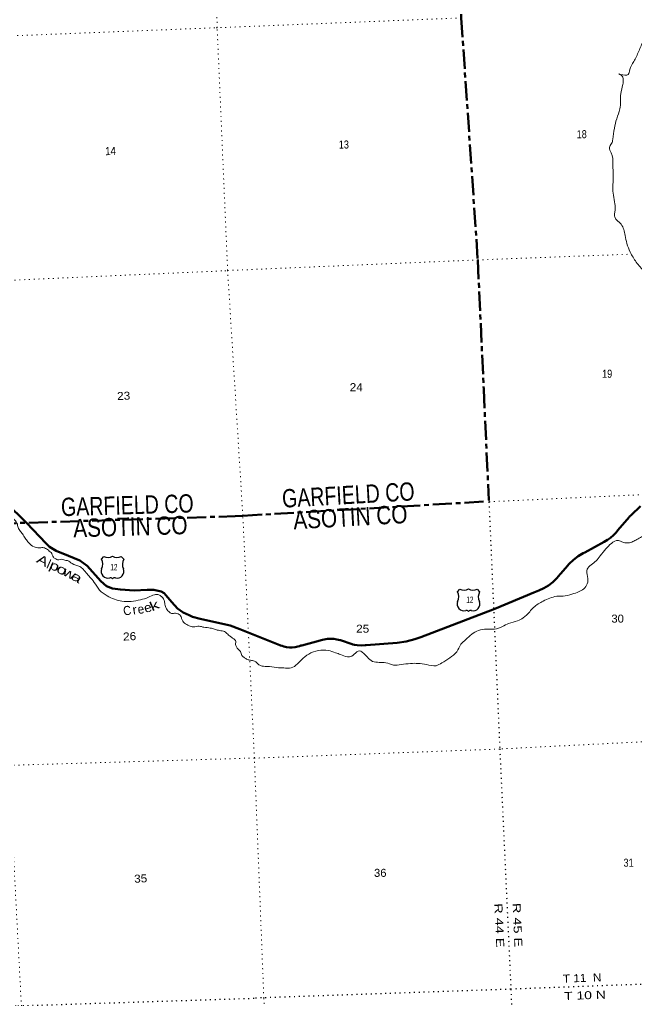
# Model space of a CAD drawing. Header units: feet. Extents: x 757852 to 1040949, y -536576 to -344549.
# Drawn here: x 943844 to 957334, y -389807 to -368366 of the extents above; entities that cross this region are included whole.
import ezdxf
from ezdxf.enums import TextEntityAlignment as Align

# ---------------------------------------------------------------- set-up
doc = ezdxf.new("R2010")
doc.units = ezdxf.units.FT
doc.header["$LTSCALE"] = 70
doc.linetypes.add('DOTTED', pattern=[1.5, 0.3, -1.2])
doc.linetypes.add('LONG_DASH_SHORT_DASH', pattern=[9.9, 6, -1.2, 1.5, -1.2])
for name, color, linetype, lineweight in [('11', 7, 'LONG_DASH_SHORT_DASH', 60), ('16', 7, 'Continuous', 25), ('20', 7, 'Continuous', 70), ('39', 7, 'Continuous', 13), ('6', 7, 'DOTTED', 25), ('7', 7, 'DOTTED', 13)]:
    doc.layers.add(name, color=color, linetype=linetype, lineweight=lineweight)
doc.layers.add('12', color=7, linetype='Continuous')
doc.layers.add('41', color=7, linetype='Continuous')

msp = doc.modelspace()

# ---------------------------------------------------------------- linework, layer by layer
at = {"layer": '11'}
msp.add_line((953994.43, -376441.93), (954106.65, -378872.82), dxfattribs=at)
for points in [[(953217.67, -360205.56), (953230.87, -360696.82), (953310.25, -363066.48), (953503.32, -368329.43), (953864.12, -373619.39), (953994.29, -376438.98)], [(948555.73, -379221.31), (948728.63, -379212.84), (954063.77, -378900.23)], [(917151.86, -385455.14), (922284.27, -385271.38), (922005.04, -379966.05), (927199.66, -379765.43), (932541.61, -379679.8), (943351.62, -379386.9), (948555.73, -379221.31)]]:
    msp.add_lwpolyline(points, dxfattribs=at)
at = {"layer": '16'}
for p, q in [((945633.84, -380159.44), (945685.15, -380100.68)), ((945876.91, -380094.71), (945876.63, -380094.91)), ((946069, -380100.59), (946120.39, -380159.44)), ((953419.38, -380873.48), (953470.69, -380814.72)), ((953662.45, -380808.75), (953662.17, -380808.95)), ((953854.54, -380814.63), (953905.93, -380873.48))]:
    msp.add_line(p, q, dxfattribs=at)
for centre, radius, start, end in [((945776.23, -379943.02), 182.07, 239.97227, 303.45418), ((945978.01, -379943.52), 181.52, 236.33975, 300.08743), ((945978, -379943.02), 182.07, 236.54582, 236.59441), ((945440.86, -380270.07), 222.05, 332.97043, 29.75871), ((946313.36, -380270.07), 222.05, 150.24129, 207.02957), ((945780.05, -380424.97), 151.42, 159.09177, 283.81923), ((945974.17, -380424.97), 151.42, 256.18077, 20.90823), ((953226.4, -380984.11), 222.05, 332.97043, 29.75871), ((953561.77, -380657.06), 182.07, 239.97227, 303.45418), ((953763.55, -380657.56), 181.52, 236.33975, 300.08743), ((953763.54, -380657.06), 182.07, 236.54582, 236.59441), ((954098.9, -380984.11), 222.05, 150.24129, 207.02957), ((953565.59, -381139.01), 151.42, 159.09177, 283.81923), ((953759.71, -381139.01), 151.42, 256.18077, 20.90823)]:
    msp.add_arc(centre, radius, start, end, dxfattribs=at)
for centre, major_axis, start_param, end_param in [((945835.39, -380623.79), (-19.56, 51.67), 4.95877769, 6.28318531), ((945918.84, -380623.79), (19.56, 51.67), 0, 1.32637542), ((953620.93, -381337.83), (-19.56, 51.67), 4.95877769, 6.28318531), ((953704.38, -381337.83), (19.56, 51.67), 0, 1.32637542)]:
    msp.add_ellipse(centre, major_axis=major_axis, ratio=0.929097, start_param=start_param, end_param=end_param, dxfattribs=at)
at = {"layer": '20'}
for points in [[(943995.08, -379366.43), (942194.15, -377606.99)], [(948657.75, -381691.98), (949533.87, -382040.6), (949548.43, -382046.4), (949583.87, -382058.08), (949620.62, -382070.2), (949682.09, -382083.55), (949744.62, -382090.4), (949807.52, -382090.68), (949870.11, -382084.38), (949931.69, -382071.57), (949968.26, -382059.87), (949993.26, -382051.77), (950018.26, -382047.22), (950415.73, -381942.65), (950440.73, -381934.06), (950465.73, -381927.29), (950508.13, -381915.81), (950577.06, -381904.7), (950646.78, -381900.87), (950716.51, -381904.34), (950785.5, -381915.08), (950852.99, -381932.97), (950861.06, -381935.63), (951115.89, -382020.8), (951129.28, -382025.28), (951165.89, -382031.22), (951228.22, -382041.34), (951316.56, -382046.31), (951404.94, -382042.03), (951420.74, -382040.28), (952105.13, -381987.02), (952298.25, -381959.88), (952487.47, -381912.7), (952622.88, -381865.53), (954236.16, -381250.3), (955087.7, -380889.29), (955200.49, -380848.97), (955308.44, -380797.08), (955410.38, -380734.2), (955505.19, -380661), (955591.83, -380578.3), (955669.35, -380486.99), (955672.63, -380482.66), (955784.18, -380361.26), (955866.85, -380264.31), (955959.2, -380176.54), (956060.22, -380098.9), (956168.8, -380032.25), (956205.7, -380012.99), (956632.13, -379779.19), (956703.62, -379739.86), (956770.62, -379693.28), (956832.37, -379639.94), (956888.21, -379580.45), (956931.33, -379524.44), (957173.43, -379245.31), (957186.3, -379230.46), (957220.11, -379198.57), (957424.02, -379006.17)], [(948657.75, -381691.98), (948446.77, -381614.86), (947794.9, -381463.22), (947626.25, -381421.5), (947554.52, -381388.08), (947423.35, -381326.8), (947297.13, -381237.15), (947175.31, -381105.07), (947042.58, -380951.28), (947004.55, -380904.47), (946940.71, -380866.72), (946782.34, -380830.64), (946635.33, -380828.33), (946350.37, -380849.5), (946047.49, -380827.7), (945877, -380802.5), (945746.89, -380752.31), (945617.96, -380644.66), (945323.29, -380310.06), (945159.73, -380191.68), (944916.18, -380086.48), (944641.44, -379977.51), (944495.97, -379888.49), (944422.14, -379821.19), (943995.08, -379366.43)]]:
    msp.add_lwpolyline(points, dxfattribs=at)
at = {"layer": '39'}
for points in [[(953578.95, -361266.92), (953759.42, -361405.15), (953918.92, -361509.74), (954110.89, -361625.57), (954314.91, -361741.11), (954559.89, -361885.78), (954790.9, -362034.82), (955001.21, -362160.25), (955205.16, -362352.18), (955463.11, -362532.72), (955701.86, -362669.5), (955937.3, -362834.51), (956090.67, -362935.23), (956259.54, -363091.85), (956449.37, -363282.12), (956618.84, -363462.85), (956793.23, -363599.23), (956942.05, -363758.36), (957150.07, -363952.21), (957318.25, -364161.12), (957484.85, -364307.74), (957574.88, -364448.24), (957719.38, -364595.41), (957808.31, -364772.12), (957917.12, -365018.7), (958033.66, -365253.02), (958154.42, -365495.28), (958208.84, -365658.78), (958239.78, -365927.41), (958259.5, -366150.07), (958301.3, -366450.59), (958226.74, -366762.06), (958160.56, -367006.98), (958083.86, -367234.06), (958040.77, -367438.19), (957979.8, -367650.8), (957910.02, -367833.48), (957804.4, -368109.54), (957697.31, -368327.33), (957578.95, -368655.97), (957490.68, -368823.03), (957386.05, -369058.85), (957277.1, -369282.71), (957187.08, -369459.87), (957153.6, -369567.25), (957083.62, -369583.07), (956952.17, -369554.19), (956999.06, -369579.15), (957045.82, -369678.51), (957036.41, -369783.28), (956991.26, -369985.45), (956973.53, -370317.62), (956902.61, -370534.5), (956853.59, -370742.8), (956815.39, -370980.99), (956791.66, -371076.07), (956743.5, -371159.7), (956784.69, -371277.29), (956819.19, -371527.73), (956828.33, -371808.96), (956817.75, -372026.35), (956830.27, -372202.96), (956861.33, -372397.19), (956872.47, -372519.55), (956858.59, -372606.35), (956862.48, -372680.64), (956999.24, -372840.07), (957087.9, -373085.14), (957126.55, -373261.09), (957199.66, -373448.25), (957331.92, -373668.11), (957504.02, -373872.9), (957603.79, -374001.09), (957689.5, -374129.63), (957791.69, -374273.84), (957894.97, -374381.83), (958029.27, -374523.24), (958190.56, -374698.14), (958346.32, -374893.29), (958442.13, -375023.58), (958556.86, -375107.17), (958720.64, -375221.7), (958851.52, -375387.31), (959006.55, -375473.91), (959095.46, -375570.2), (959170.1, -375658.81), (959256.16, -375801.41), (959316.61, -375964.76), (959384.71, -376192.25), (959375.43, -376381.46), (959245.87, -376585.74), (959126.49, -376715.37), (958979.33, -376859.78), (958842.95, -376953.65), (958696.83, -377059.83), (958594.19, -377215.18), (958510.9, -377261.49)], [(948677.5, -382179.24), (948646.63, -382152.37), (948604.66, -382107.73), (948572.27, -382050.64), (948568.39, -382002.5), (948574.88, -381962), (948546.97, -381916.81), (948489.08, -381876.81), (948435.21, -381836.66), (948395.63, -381801.98), (948327.07, -381746.3), (948217.47, -381722.41), (948164.68, -381710.38), (948107.64, -381692.48), (948014.12, -381667.96), (947947.34, -381658.49), (947876.62, -381651.19), (947771.04, -381627.14), (947642.82, -381642.2), (947555.25, -381615.43), (947448.43, -381559.23), (947388.2, -381458.96), (947355.19, -381385.8), (947309.82, -381357.38), (947252.86, -381341.5), (947168.61, -381348.81), (947106.7, -381308.97), (947044.94, -381220.83), (947017.02, -381123.32), (946999.85, -381043.5), (946947.06, -380979.16), (946887.15, -380939.24), (946794.64, -380940.83), (946663.87, -380994.23), (946488.9, -381049.35), (946083.6, -381081.25), (945759.05, -380963.12), (945593.17, -380836.78), (945475.98, -380668.31), (945377.66, -380551.85), (945321.03, -380485.78), (945236.08, -380381.96), (945160.58, -380325.33), (944990.69, -380259.26), (944894.17, -380193.99), (944809.07, -380179.2), (944758.06, -380161.07), (944704.43, -380179.26), (944639.19, -380157.65), (944583.38, -380119.59), (944533.06, -380014.9), (944494.11, -379985.31), (944457.28, -379947.66), (944408.18, -379924.75), (944372.05, -379910.51), (944283.71, -379915.97), (944129.2, -379875.72), (944022.84, -379779.26), (943963.55, -379703.09), (943909.67, -379610.62), (943846.44, -379536.63), (943804.77, -379447.7), (943794.79, -379397.79), (943734.95, -379303.34), (943704.56, -379268.6), (943665.47, -379233.86), (943561.26, -379125.3), (943487.43, -379038.45), (943417.95, -378973.32), (943335.45, -378899.5), (943283.34, -378838.7), (943231.23, -378782.25), (943183.46, -378738.82), (943057.53, -378621.58), (942901.2, -378478.28), (942862.18, -378438.13), (942773.53, -378435.55), (942664.01, -378413.66), (942613.22, -378349.24), (942621.48, -378250.32), (942609.8, -378156.2), (942532.45, -378085.84), (942493.98, -378044.93), (942387.03, -377963.67), (942264.91, -377928.19), (942136.14, -377876.87), (942025.92, -377836.91), (941958.9, -377769.09), (941896.14, -377707.15), (941860.8, -377626.03), (941759.46, -377503.21), (941642.59, -377395.09), (941441.09, -377336.55), (941192.53, -377310.02), (940975.35, -377314.47), (940832.36, -377312), (940686.91, -377349.87)], [(958040, -378655.05), (957988, -378711.05), (957907.64, -378770.29), (957811.41, -378861.15), (957757.71, -379043.43), (957705.51, -379205.57), (957629.66, -379386.39), (957576.9, -379526.43), (957511.37, -379638.63), (957424.12, -379687.05), (957320.99, -379743.91), (957233.63, -379788.31), (957127.52, -379807.04), (957040.65, -379791.11), (956939.15, -379753.43), (956785.88, -379815.56), (956666.29, -379937.16), (956543.45, -380089), (956451.75, -380199.85), (956345.31, -380284.93), (956255.31, -380383.68), (956267.32, -380540.19), (956257.38, -380703.29), (956181.6, -380807.71), (956070.73, -380876.82), (955925.2, -380926.69), (955729.27, -380971.79), (955592.56, -380973.19), (955438.78, -381015.22), (955297.57, -381077.05), (955085.95, -381217.03), (954999.86, -381311.66), (954858.48, -381445.86), (954735.4, -381509.25), (954537.87, -381570.47), (954404.7, -381632.09), (954231.28, -381692.71), (954060.26, -381688.94), (953882.11, -381721.53), (953731.31, -381801.69), (953603.58, -381919.47), (953497.55, -382020.63), (953403.25, -382187.84), (953251.77, -382320.28), (953077.61, -382431.18), (952952.43, -382490.6), (952740.65, -382465.73), (952390.15, -382442.3), (952185.67, -382467.51), (952020.98, -382475.64), (951852.81, -382425.56), (951707.8, -382417.11), (951564.51, -382396.56), (951449.57, -382304.94), (951366.94, -382218.54), (951281.21, -382168.41), (951158.4, -382241.84), (951107.16, -382283.33), (951012.96, -382295.73), (950862.92, -382247.2), (950755.34, -382207.67), (950591.18, -382157.48), (950382.07, -382158.68), (950166.86, -382236.42), (950009.19, -382362.99), (949748.4, -382546.42), (949661.83, -382542.55), (949504.82, -382536.41), (949313.14, -382511.04), (949180.19, -382502.29), (949076.78, -382468.69), (948984.36, -382392.59), (948893.36, -382372.74), (948824.48, -382352.35), (948763.22, -382315.68), (948707.68, -382266.8), (948677.5, -382179.24)]]:
    msp.add_spline(points, degree=3, dxfattribs=at)
at = {"layer": '6'}
for points in [[(954106.65, -378872.85), (954108.22, -378906.9), (954345.88, -384311.21), (954588.86, -389562.57), (954692.9, -392274.93)], [(980615.32, -388674.25), (976056.75, -388786.63), (970594.7, -388962.43), (965160.01, -389177.59), (959746.74, -389369.98), (954588.86, -389562.57), (948990.82, -389758.65)], [(917361.77, -390714.41), (922533.05, -390569.86), (927507.02, -390440.23), (932864.18, -390279.55), (938393.69, -390100.08), (943808.66, -389925.07), (948990.82, -389758.65)]]:
    msp.add_lwpolyline(points, dxfattribs=at)
at = {"layer": '7'}
for p, q in [((953503.32, -368329.43), (948165.12, -368543.64)), ((948165.12, -368543.64), (948114.92, -368545.18)), ((953864.12, -373619.39), (957225.35, -373493.5))]:
    msp.add_line(p, q, dxfattribs=at)
for points in [[(949294.9, -392505.35), (949185.63, -389754.66), (948979.12, -384512.22), (948726.49, -379208.89), (948393.77, -373851.73), (948165.12, -368543.64), (948009.94, -363205.14), (947857.67, -357766.05), (947597.46, -352412.69), (947416.77, -347095.09), (947395.79, -346811.23)], [(941672.5, -347047.99), (941672.33, -347192.84), (942030.25, -352555.47), (942256.85, -357902.33), (942640.13, -363403.59), (942953.14, -368749.87), (943209.34, -374084.27), (943351.62, -379386.9), (943609.82, -384668.91), (943883.01, -389924.96), (943903.75, -392720.51)], [(948114.92, -368545.18), (942953.14, -368749.87), (937553.7, -368910.18), (931963.97, -368989.38), (926820.51, -369107.52), (921478.73, -369301.8), (916515.37, -369507.5)], [(948334.24, -373856.87), (948393.77, -373851.73), (953864.12, -373619.39)], [(916720.48, -374646.53), (921735.93, -374610.01), (926921.9, -374498.27), (932389.21, -374375.55), (937740.66, -374275.46), (943209.34, -374084.27), (948334.24, -373856.87)], [(954112.53, -378906.7), (959437.32, -378658.8), (964902.39, -378450.74), (970388.73, -378280.23), (975842.36, -378092.63), (980158.89, -377976.65)], [(980389.17, -383373.82), (975934.57, -383475.27), (970482.14, -383636.7), (965078.78, -383824.77), (959654.27, -384043.64), (954345.88, -384311.21), (948979.12, -384512.22), (948774.29, -384514.75)], [(922288.55, -385271.27), (927388.93, -385138.67), (932700.03, -384983.81), (938239.14, -384844.2), (943609.82, -384668.91), (948774.29, -384514.75)]]:
    msp.add_lwpolyline(points, dxfattribs=at)

# ---------------------------------------------------------------- texts
at = {"layer": '12'}
for s, rotation, width, p in [('GARFIELD CO', 3.212, 0.8, (949595.81, -379036.97)), ('GARFIELD CO', 1.644, 0.8, (944755.65, -379221.82)), ('ASOTIN CO', 3.212, 0.85, (949840.58, -379510.38)), ('ASOTIN CO', 1.644, 0.85, (945022.65, -379684.55))]:
    msp.add_text(s, height=400, rotation=rotation, dxfattribs=dict(at, width=width)).set_placement(p)
at = {"layer": '16', "width": 0.6}
for p in [(945906.81, -380405.22), (953692.34, -381119.26)]:
    msp.add_text('12', height=140, dxfattribs=at).set_placement(p, align=Align.CENTER)
at = {"layer": '41'}
for s, rotation, width, p in [('A', 332.393, 1.4, (944306.09, -380278.87)), ('p', 335.82, 1.4, (944569.37, -380400.22)), ('o', 329.458, 1.5, (944721.28, -380478.39)), ('w', 333.234, 1.4, (944889.38, -380559.26)), ('a', 330.371, 1.55, (945043.37, -380640.63)), ('C', 8.812, 0.9, (946211.77, -381383.32)), ('r', 9.313, 1.05, (946375.56, -381365.92)), ('e', 9.961, 0.95, (946511.97, -381350.68)), ('e', 15.799, 1.1, (946673.63, -381315.06)), ('k', 23.729, 1.5, (946831.53, -381263.86))]:
    msp.add_text(s, height=200, rotation=rotation, dxfattribs=dict(at, width=width)).set_placement(p, align=Align.CENTER)
msp.add_text('l', height=200, rotation=336.187, dxfattribs=at).set_placement((944443.1, -380360.88), align=Align.CENTER)
at = {"layer": '6'}
for s, rotation, width, p in [('R 44 E', 272.649, 1.35, (954226.86, -387688.66)), ('R 45 E', 272.649, 1.35, (954623.28, -387681.83)), ('T 11  N', 2.138, 1.1, (955728.3, -389419.95)), ('T 10 N', 2.138, 1.3, (955756.57, -389800.47))]:
    msp.add_text(s, height=175, rotation=rotation, dxfattribs=dict(at, width=width)).set_placement(p)
at = {"layer": '7'}
for s, width, p in [('18', 0.85, (956027.54, -370958.54)), ('13', 0.85, (950825.73, -371184.41)), ('19', 0.85, (956584.4, -376195.24)), ('24', 1.1, (951064.77, -376489.28)), ('30', 1.05, (956787.03, -381548.74)), ('25', 1.1, (951204.33, -381768.99)), ('31', 0.85, (957052.01, -386884.76)), ('36', 1.05, (951595.33, -387106.37))]:
    msp.add_text(s, height=175, dxfattribs=dict(at, width=width)).set_placement(p)
for s, width, p in [('14', 0.9, (945719.24, -371331.43)), ('23', 1.1, (945980.12, -376684.02)), ('26', 1.1, (946110.76, -381941.41)), ('35', 1.1, (946353.36, -387236.11))]:
    msp.add_text(s, height=175, rotation=2.234, dxfattribs=dict(at, width=width)).set_placement(p)

doc.saveas('drawing.dxf')
